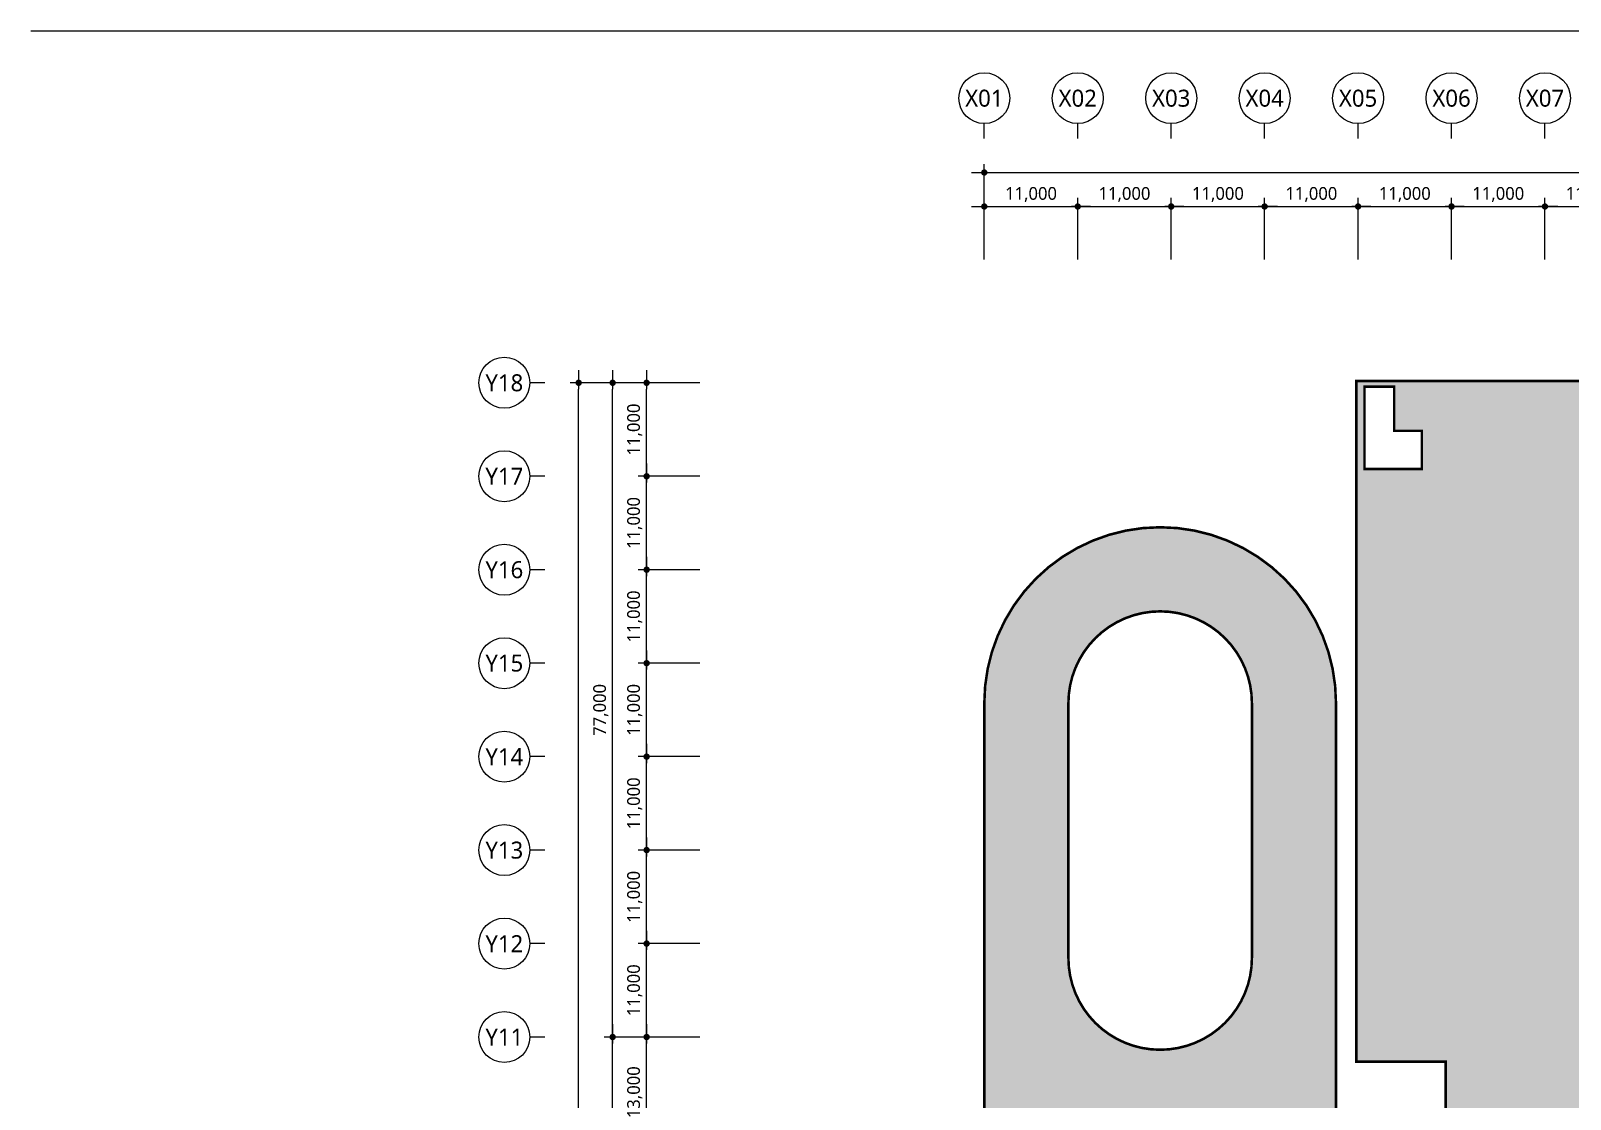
# Model space of a CAD drawing. Header units: millimetres. Extents: x 1037297 to 2672330, y 928637 to 1464837.
# Drawn here: x 1877297 to 2058511, y 1070989 to 1196737 of the extents above; entities that cross this region are included whole.
import ezdxf
from ezdxf.enums import TextEntityAlignment as Align

# ---------------------------------------------------------------- set-up
doc = ezdxf.new("R2010")
doc.units = ezdxf.units.MM
doc.header["$LTSCALE"] = 5
doc.header["$MEASUREMENT"] = 0
doc.header["$PDSIZE"] = -10
doc.linetypes.add('JIS_09_15', pattern=[18.9, 15, -0.9, 0.6, -0.9, 0.6, -0.9])
doc.layers.get('0').update_dxf_attribs({"linetype": 'CONTINUOUS'})
doc.layers.get('Defpoints').update_dxf_attribs({"color": 153, "linetype": 'CONTINUOUS'})
for name, color, linetype, lineweight in [('A-AXIS-BUBL', 7, 'CONTINUOUS', 25), ('A-DIMS', 7, 'CONTINUOUS', 25), ('A-XXXX-TXT2', 3, 'CONTINUOUS', 25)]:
    doc.layers.add(name, color=color, linetype=linetype, lineweight=lineweight)
doc.layers.add('방수', color=7, linetype='CONTINUOUS')
doc.styles.add('HY울릉도L', font='')
doc.styles.add('맑은고딕', font='malgun.ttf')
doc.styles.get('HY울릉도L').set_extended_font_data('HYwulM')
doc.dimstyles.new('CDIM', dxfattribs={"dimtxt": 3, "dimasz": 1.5, "dimexe": 2, "dimexo": 1, "dimgap": 1, "dimtad": 1, "dimdec": 0, "dimrnd": 0.5, "dimzin": 0, "dimdsep": 32, "dimlunit": 6, "dimtxsty": 'HY울릉도L', "dimblk1": '_CIDOT', "dimblk2": '_CIDOT', "dimsah": 1, "dimcen": 5.5, "dimclrd": 2, "dimclre": 2, "dimclrt": 7, "dimadec": 0, "dimazin": 0, "dimtfac": 1, "dimtdec": 0, "dimtix": 1, "dimtmove": 2, "dimatfit": 1, "dimldrblk": '_CIDOT', "dimfxl": 1, "dimtolj": 1, "dimtzin": 0, "dimlwd": -1, "dimarcsym": 0})

# ---------------------------------------------------------------- blocks, each defined once
blk = doc.blocks.new('_CIDOT')
at = {"color": 0, "linetype": 'ByBlock'}
blk.add_line((2, 0), (-1, 0), dxfattribs=at)
at = {"color": 0, "linetype": 'ByBlock', "const_width": 0.5}
blk.add_lwpolyline([(-0.25, 0, 1), (0.25, 0, 1)], format="xyb", close=True, dxfattribs=at)
blk = doc.blocks.new('*D16')
at = {"layer": 'A-DIMS', "lineweight": -2, "transparency": 16777216}
for p, q in [((93193, 164121), (85943, 164121)), ((93193, 151121), (85943, 151121))]:
    blk.add_line(p, q, dxfattribs=at)
at = {"layer": 'A-DIMS', "transparency": 16777216}
blk.add_line((86943, 151871), (86943, 163371), dxfattribs=at)
at = {"layer": 'Defpoints', "color": 0, "transparency": 16777216}
for p in [(86943, 164121), (93693, 164121), (93693, 151121)]:
    blk.add_point(p, dxfattribs=at)
at = {"layer": 'A-DIMS', "transparency": 16777216, "xscale": 750, "yscale": 750, "zscale": 750}
for p, rotation in [((86943, 164121), 90), ((86943, 151121), 270)]:
    blk.add_blockref('_CIDOT', p, dxfattribs=dict(at, rotation=rotation))
at = {"layer": 'A-DIMS', "color": 3, "transparency": 16777216, "insert": (85538, 157621), "char_height": 1500, "attachment_point": 5, "rotation": 90, "style": '맑은고딕'}
blk.add_mtext('\\A1;13,000', dxfattribs=at)
blk = doc.blocks.new('*D17')
at = {"layer": 'A-DIMS', "lineweight": -2, "transparency": 16777216}
for p, q in [((93193, 175121), (85943, 175121)), ((93193, 164121), (85943, 164121))]:
    blk.add_line(p, q, dxfattribs=at)
at = {"layer": 'A-DIMS', "transparency": 16777216}
blk.add_line((86943, 164871), (86943, 174371), dxfattribs=at)
at = {"layer": 'Defpoints', "color": 0, "transparency": 16777216}
for p in [(86943, 175121), (93693, 175121), (93693, 164121)]:
    blk.add_point(p, dxfattribs=at)
at = {"layer": 'A-DIMS', "transparency": 16777216, "xscale": 750, "yscale": 750, "zscale": 750}
for p, rotation in [((86943, 175121), 90), ((86943, 164121), 270)]:
    blk.add_blockref('_CIDOT', p, dxfattribs=dict(at, rotation=rotation))
at = {"layer": 'A-DIMS', "color": 3, "transparency": 16777216, "insert": (85538, 169621), "char_height": 1500, "attachment_point": 5, "rotation": 90, "style": '맑은고딕'}
blk.add_mtext('\\A1;11,000', dxfattribs=at)
blk = doc.blocks.new('*D18')
at = {"layer": 'A-DIMS', "lineweight": -2, "transparency": 16777216}
for p, q in [((93193, 186121), (85943, 186121)), ((93193, 175121), (85943, 175121))]:
    blk.add_line(p, q, dxfattribs=at)
at = {"layer": 'A-DIMS', "transparency": 16777216}
blk.add_line((86943, 175871), (86943, 185371), dxfattribs=at)
at = {"layer": 'Defpoints', "color": 0, "transparency": 16777216}
for p in [(86943, 186121), (93693, 186121), (93693, 175121)]:
    blk.add_point(p, dxfattribs=at)
at = {"layer": 'A-DIMS', "transparency": 16777216, "xscale": 750, "yscale": 750, "zscale": 750}
for p, rotation in [((86943, 186121), 90), ((86943, 175121), 270)]:
    blk.add_blockref('_CIDOT', p, dxfattribs=dict(at, rotation=rotation))
at = {"layer": 'A-DIMS', "color": 3, "transparency": 16777216, "insert": (85538, 180621), "char_height": 1500, "attachment_point": 5, "rotation": 90, "style": '맑은고딕'}
blk.add_mtext('\\A1;11,000', dxfattribs=at)
blk = doc.blocks.new('*D19')
at = {"layer": 'A-DIMS', "lineweight": -2, "transparency": 16777216}
for p, q in [((93193, 197121), (85943, 197121)), ((93193, 186121), (85943, 186121))]:
    blk.add_line(p, q, dxfattribs=at)
at = {"layer": 'A-DIMS', "transparency": 16777216}
blk.add_line((86943, 186871), (86943, 196371), dxfattribs=at)
at = {"layer": 'Defpoints', "color": 0, "transparency": 16777216}
for p in [(86943, 197121), (93693, 197121), (93693, 186121)]:
    blk.add_point(p, dxfattribs=at)
at = {"layer": 'A-DIMS', "transparency": 16777216, "xscale": 750, "yscale": 750, "zscale": 750}
for p, rotation in [((86943, 197121), 90), ((86943, 186121), 270)]:
    blk.add_blockref('_CIDOT', p, dxfattribs=dict(at, rotation=rotation))
at = {"layer": 'A-DIMS', "color": 3, "transparency": 16777216, "insert": (85538, 191621), "char_height": 1500, "attachment_point": 5, "rotation": 90, "style": '맑은고딕'}
blk.add_mtext('\\A1;11,000', dxfattribs=at)
blk = doc.blocks.new('*D20')
at = {"layer": 'A-DIMS', "lineweight": -2, "transparency": 16777216}
for p, q in [((93193, 208121), (85943, 208121)), ((93193, 197121), (85943, 197121))]:
    blk.add_line(p, q, dxfattribs=at)
at = {"layer": 'A-DIMS', "transparency": 16777216}
blk.add_line((86943, 197871), (86943, 207371), dxfattribs=at)
at = {"layer": 'Defpoints', "color": 0, "transparency": 16777216}
for p in [(86943, 208121), (93693, 208121), (93693, 197121)]:
    blk.add_point(p, dxfattribs=at)
at = {"layer": 'A-DIMS', "transparency": 16777216, "xscale": 750, "yscale": 750, "zscale": 750}
for p, rotation in [((86943, 208121), 90), ((86943, 197121), 270)]:
    blk.add_blockref('_CIDOT', p, dxfattribs=dict(at, rotation=rotation))
at = {"layer": 'A-DIMS', "color": 3, "transparency": 16777216, "insert": (85538, 202621), "char_height": 1500, "attachment_point": 5, "rotation": 90, "style": '맑은고딕'}
blk.add_mtext('\\A1;11,000', dxfattribs=at)
blk = doc.blocks.new('*D21')
at = {"layer": 'A-DIMS', "lineweight": -2, "transparency": 16777216}
for p, q in [((93193, 219121), (85943, 219121)), ((93193, 208121), (85943, 208121))]:
    blk.add_line(p, q, dxfattribs=at)
at = {"layer": 'A-DIMS', "transparency": 16777216}
blk.add_line((86943, 208871), (86943, 218371), dxfattribs=at)
at = {"layer": 'Defpoints', "color": 0, "transparency": 16777216}
for p in [(86943, 219121), (93693, 219121), (93693, 208121)]:
    blk.add_point(p, dxfattribs=at)
at = {"layer": 'A-DIMS', "transparency": 16777216, "xscale": 750, "yscale": 750, "zscale": 750}
for p, rotation in [((86943, 219121), 90), ((86943, 208121), 270)]:
    blk.add_blockref('_CIDOT', p, dxfattribs=dict(at, rotation=rotation))
at = {"layer": 'A-DIMS', "color": 3, "transparency": 16777216, "insert": (85538, 213621), "char_height": 1500, "attachment_point": 5, "rotation": 90, "style": '맑은고딕'}
blk.add_mtext('\\A1;11,000', dxfattribs=at)
blk = doc.blocks.new('*D22')
at = {"layer": 'A-DIMS', "lineweight": -2, "transparency": 16777216}
for p, q in [((93193, 230121), (85943, 230121)), ((93193, 219121), (85943, 219121))]:
    blk.add_line(p, q, dxfattribs=at)
at = {"layer": 'A-DIMS', "transparency": 16777216}
blk.add_line((86943, 219871), (86943, 229371), dxfattribs=at)
at = {"layer": 'Defpoints', "color": 0, "transparency": 16777216}
for p in [(86943, 230121), (93693, 230121), (93693, 219121)]:
    blk.add_point(p, dxfattribs=at)
at = {"layer": 'A-DIMS', "transparency": 16777216, "xscale": 750, "yscale": 750, "zscale": 750}
for p, rotation in [((86943, 230121), 90), ((86943, 219121), 270)]:
    blk.add_blockref('_CIDOT', p, dxfattribs=dict(at, rotation=rotation))
at = {"layer": 'A-DIMS', "color": 3, "transparency": 16777216, "insert": (85538, 224621), "char_height": 1500, "attachment_point": 5, "rotation": 90, "style": '맑은고딕'}
blk.add_mtext('\\A1;11,000', dxfattribs=at)
blk = doc.blocks.new('*D23')
at = {"layer": 'A-DIMS', "lineweight": -2, "transparency": 16777216}
for p, q in [((93193, 241121), (85943, 241121)), ((93193, 230121), (85943, 230121))]:
    blk.add_line(p, q, dxfattribs=at)
at = {"layer": 'A-DIMS', "transparency": 16777216}
blk.add_line((86943, 230871), (86943, 240371), dxfattribs=at)
at = {"layer": 'Defpoints', "color": 0, "transparency": 16777216}
for p in [(86943, 241121), (93693, 241121), (93693, 230121)]:
    blk.add_point(p, dxfattribs=at)
at = {"layer": 'A-DIMS', "transparency": 16777216, "xscale": 750, "yscale": 750, "zscale": 750}
for p, rotation in [((86943, 241121), 90), ((86943, 230121), 270)]:
    blk.add_blockref('_CIDOT', p, dxfattribs=dict(at, rotation=rotation))
at = {"layer": 'A-DIMS', "color": 3, "transparency": 16777216, "insert": (85538, 235621), "char_height": 1500, "attachment_point": 5, "rotation": 90, "style": '맑은고딕'}
blk.add_mtext('\\A1;11,000', dxfattribs=at)
blk = doc.blocks.new('*D25')
at = {"layer": 'A-DIMS', "lineweight": -2, "transparency": 16777216}
for p, q in [((93193, 241121), (77943, 241121)), ((93193, 45121), (77943, 45121))]:
    blk.add_line(p, q, dxfattribs=at)
at = {"layer": 'A-DIMS', "transparency": 16777216}
blk.add_line((78943, 45871), (78943, 240371), dxfattribs=at)
at = {"layer": 'Defpoints', "color": 0, "transparency": 16777216}
for p in [(78943, 241121), (93693, 241121), (93693, 45121)]:
    blk.add_point(p, dxfattribs=at)
at = {"layer": 'A-DIMS', "transparency": 16777216, "xscale": 750, "yscale": 750, "zscale": 750}
for p, rotation in [((78943, 241121), 90), ((78943, 45121), 270)]:
    blk.add_blockref('_CIDOT', p, dxfattribs=dict(at, rotation=rotation))
at = {"layer": 'A-DIMS', "color": 3, "transparency": 16777216, "insert": (77538, 143121), "char_height": 1500, "attachment_point": 5, "rotation": 90, "style": '맑은고딕'}
blk.add_mtext('\\A1;196,000', dxfattribs=at)
blk = doc.blocks.new('*D27')
at = {"layer": 'A-DIMS', "lineweight": -2, "transparency": 16777216}
for p, q in [((93193, 164121), (81943, 164121)), ((93193, 122121), (81943, 122121))]:
    blk.add_line(p, q, dxfattribs=at)
at = {"layer": 'A-DIMS', "transparency": 16777216}
blk.add_line((82943, 122871), (82943, 163371), dxfattribs=at)
at = {"layer": 'Defpoints', "color": 0, "transparency": 16777216}
for p in [(82943, 164121), (93693, 164121), (93693, 122121)]:
    blk.add_point(p, dxfattribs=at)
at = {"layer": 'A-DIMS', "transparency": 16777216, "xscale": 750, "yscale": 750, "zscale": 750}
for p, rotation in [((82943, 164121), 90), ((82943, 122121), 270)]:
    blk.add_blockref('_CIDOT', p, dxfattribs=dict(at, rotation=rotation))
at = {"layer": 'A-DIMS', "color": 3, "transparency": 16777216, "insert": (81542, 143121), "char_height": 1500, "attachment_point": 5, "rotation": 90, "style": '맑은고딕'}
blk.add_mtext('\\A1;42,000', dxfattribs=at)
blk = doc.blocks.new('*D28')
at = {"layer": 'A-DIMS', "lineweight": -2, "transparency": 16777216}
for p, q in [((93193, 241121), (81943, 241121)), ((93193, 164121), (81943, 164121))]:
    blk.add_line(p, q, dxfattribs=at)
at = {"layer": 'A-DIMS', "transparency": 16777216}
blk.add_line((82943, 164871), (82943, 240371), dxfattribs=at)
at = {"layer": 'Defpoints', "color": 0, "transparency": 16777216}
for p in [(82943, 241121), (93693, 241121), (93693, 164121)]:
    blk.add_point(p, dxfattribs=at)
at = {"layer": 'A-DIMS', "transparency": 16777216, "xscale": 750, "yscale": 750, "zscale": 750}
for p, rotation in [((82943, 241121), 90), ((82943, 164121), 270)]:
    blk.add_blockref('_CIDOT', p, dxfattribs=dict(at, rotation=rotation))
at = {"layer": 'A-DIMS', "color": 3, "transparency": 16777216, "insert": (81542, 202621), "char_height": 1500, "attachment_point": 5, "rotation": 90, "style": '맑은고딕'}
blk.add_mtext('\\A1;77,000', dxfattribs=at)
blk = doc.blocks.new('*D29')
at = {"layer": 'A-DIMS', "lineweight": -2, "transparency": 16777216}
for p, q in [((148693, 255621), (148693, 262871)), ((159693, 255621), (159693, 262871))]:
    blk.add_line(p, q, dxfattribs=at)
at = {"layer": 'A-DIMS', "transparency": 16777216}
blk.add_line((149443, 261871), (158943, 261871), dxfattribs=at)
at = {"layer": 'Defpoints', "color": 0, "transparency": 16777216}
for p in [(159693, 261871), (148693, 255121), (159693, 255121)]:
    blk.add_point(p, dxfattribs=at)
at = {"layer": 'A-DIMS', "transparency": 16777216, "xscale": 750, "yscale": 750, "zscale": 750, "rotation": 180}
blk.add_blockref('_CIDOT', (148693, 261871), dxfattribs=at)
at = {"layer": 'A-DIMS', "transparency": 16777216, "xscale": 750, "yscale": 750, "zscale": 750}
blk.add_blockref('_CIDOT', (159693, 261871), dxfattribs=at)
at = {"layer": 'A-DIMS', "color": 3, "transparency": 16777216, "insert": (154193, 263275), "char_height": 1500, "attachment_point": 5, "style": '맑은고딕'}
blk.add_mtext('\\A1;11,000', dxfattribs=at)
blk = doc.blocks.new('*D30')
at = {"layer": 'A-DIMS', "lineweight": -2, "transparency": 16777216}
for p, q in [((159693, 255621), (159693, 262871)), ((170693, 255621), (170693, 262871))]:
    blk.add_line(p, q, dxfattribs=at)
at = {"layer": 'A-DIMS', "transparency": 16777216}
blk.add_line((160443, 261871), (169943, 261871), dxfattribs=at)
at = {"layer": 'Defpoints', "color": 0, "transparency": 16777216}
for p in [(170693, 261871), (159693, 255121), (170693, 255121)]:
    blk.add_point(p, dxfattribs=at)
at = {"layer": 'A-DIMS', "transparency": 16777216, "xscale": 750, "yscale": 750, "zscale": 750, "rotation": 180}
blk.add_blockref('_CIDOT', (159693, 261871), dxfattribs=at)
at = {"layer": 'A-DIMS', "transparency": 16777216, "xscale": 750, "yscale": 750, "zscale": 750}
blk.add_blockref('_CIDOT', (170693, 261871), dxfattribs=at)
at = {"layer": 'A-DIMS', "color": 3, "transparency": 16777216, "insert": (165193, 263275), "char_height": 1500, "attachment_point": 5, "style": '맑은고딕'}
blk.add_mtext('\\A1;11,000', dxfattribs=at)
blk = doc.blocks.new('*D31')
at = {"layer": 'A-DIMS', "lineweight": -2, "transparency": 16777216}
for p, q in [((170693, 255621), (170693, 262871)), ((181693, 255621), (181693, 262871))]:
    blk.add_line(p, q, dxfattribs=at)
at = {"layer": 'A-DIMS', "transparency": 16777216}
blk.add_line((171443, 261871), (180943, 261871), dxfattribs=at)
at = {"layer": 'Defpoints', "color": 0, "transparency": 16777216}
for p in [(181693, 261871), (170693, 255121), (181693, 255121)]:
    blk.add_point(p, dxfattribs=at)
at = {"layer": 'A-DIMS', "transparency": 16777216, "xscale": 750, "yscale": 750, "zscale": 750, "rotation": 180}
blk.add_blockref('_CIDOT', (170693, 261871), dxfattribs=at)
at = {"layer": 'A-DIMS', "transparency": 16777216, "xscale": 750, "yscale": 750, "zscale": 750}
blk.add_blockref('_CIDOT', (181693, 261871), dxfattribs=at)
at = {"layer": 'A-DIMS', "color": 3, "transparency": 16777216, "insert": (176193, 263275), "char_height": 1500, "attachment_point": 5, "style": '맑은고딕'}
blk.add_mtext('\\A1;11,000', dxfattribs=at)
blk = doc.blocks.new('*D32')
at = {"layer": 'A-DIMS', "lineweight": -2, "transparency": 16777216}
for p, q in [((181693, 255621), (181693, 262871)), ((192693, 255621), (192693, 262871))]:
    blk.add_line(p, q, dxfattribs=at)
at = {"layer": 'A-DIMS', "transparency": 16777216}
blk.add_line((182443, 261871), (191943, 261871), dxfattribs=at)
at = {"layer": 'Defpoints', "color": 0, "transparency": 16777216}
for p in [(192693, 261871), (181693, 255121), (192693, 255121)]:
    blk.add_point(p, dxfattribs=at)
at = {"layer": 'A-DIMS', "transparency": 16777216, "xscale": 750, "yscale": 750, "zscale": 750, "rotation": 180}
blk.add_blockref('_CIDOT', (181693, 261871), dxfattribs=at)
at = {"layer": 'A-DIMS', "transparency": 16777216, "xscale": 750, "yscale": 750, "zscale": 750}
blk.add_blockref('_CIDOT', (192693, 261871), dxfattribs=at)
at = {"layer": 'A-DIMS', "color": 3, "transparency": 16777216, "insert": (187193, 263275), "char_height": 1500, "attachment_point": 5, "style": '맑은고딕'}
blk.add_mtext('\\A1;11,000', dxfattribs=at)
blk = doc.blocks.new('*D33')
at = {"layer": 'A-DIMS', "lineweight": -2, "transparency": 16777216}
for p, q in [((192693, 255621), (192693, 262871)), ((203693, 255621), (203693, 262871))]:
    blk.add_line(p, q, dxfattribs=at)
at = {"layer": 'A-DIMS', "transparency": 16777216}
blk.add_line((193443, 261871), (202943, 261871), dxfattribs=at)
at = {"layer": 'Defpoints', "color": 0, "transparency": 16777216}
for p in [(203693, 261871), (192693, 255121), (203693, 255121)]:
    blk.add_point(p, dxfattribs=at)
at = {"layer": 'A-DIMS', "transparency": 16777216, "xscale": 750, "yscale": 750, "zscale": 750, "rotation": 180}
blk.add_blockref('_CIDOT', (192693, 261871), dxfattribs=at)
at = {"layer": 'A-DIMS', "transparency": 16777216, "xscale": 750, "yscale": 750, "zscale": 750}
blk.add_blockref('_CIDOT', (203693, 261871), dxfattribs=at)
at = {"layer": 'A-DIMS', "color": 3, "transparency": 16777216, "insert": (198193, 263275), "char_height": 1500, "attachment_point": 5, "style": '맑은고딕'}
blk.add_mtext('\\A1;11,000', dxfattribs=at)
blk = doc.blocks.new('*D42')
at = {"layer": 'A-DIMS', "lineweight": -2, "transparency": 16777216}
for p, q in [((126693, 255621), (126693, 266871)), ((302693, 255621), (302693, 266871))]:
    blk.add_line(p, q, dxfattribs=at)
at = {"layer": 'A-DIMS', "transparency": 16777216}
blk.add_line((127443, 265871), (301943, 265871), dxfattribs=at)
at = {"layer": 'Defpoints', "color": 0, "transparency": 16777216}
for p in [(302693, 265871), (126693, 255121), (302693, 255121)]:
    blk.add_point(p, dxfattribs=at)
at = {"layer": 'A-DIMS', "transparency": 16777216, "xscale": 750, "yscale": 750, "zscale": 750, "rotation": 180}
blk.add_blockref('_CIDOT', (126693, 265871), dxfattribs=at)
at = {"layer": 'A-DIMS', "transparency": 16777216, "xscale": 750, "yscale": 750, "zscale": 750}
blk.add_blockref('_CIDOT', (302693, 265871), dxfattribs=at)
at = {"layer": 'A-DIMS', "color": 3, "transparency": 16777216, "insert": (214693, 267275), "char_height": 1500, "attachment_point": 5, "style": '맑은고딕'}
blk.add_mtext('\\A1;176,000', dxfattribs=at)
blk = doc.blocks.new('*D44')
at = {"layer": 'A-DIMS', "lineweight": -2, "transparency": 16777216}
for p, q in [((126693, 255621), (126693, 262871)), ((137693, 255621), (137693, 262871))]:
    blk.add_line(p, q, dxfattribs=at)
at = {"layer": 'A-DIMS', "transparency": 16777216}
blk.add_line((127443, 261871), (136943, 261871), dxfattribs=at)
at = {"layer": 'Defpoints', "color": 0, "transparency": 16777216}
for p in [(137693, 261871), (126693, 255121), (137693, 255121)]:
    blk.add_point(p, dxfattribs=at)
at = {"layer": 'A-DIMS', "transparency": 16777216, "xscale": 750, "yscale": 750, "zscale": 750, "rotation": 180}
blk.add_blockref('_CIDOT', (126693, 261871), dxfattribs=at)
at = {"layer": 'A-DIMS', "transparency": 16777216, "xscale": 750, "yscale": 750, "zscale": 750}
blk.add_blockref('_CIDOT', (137693, 261871), dxfattribs=at)
at = {"layer": 'A-DIMS', "color": 3, "transparency": 16777216, "insert": (132193, 263275), "char_height": 1500, "attachment_point": 5, "style": '맑은고딕'}
blk.add_mtext('\\A1;11,000', dxfattribs=at)
blk = doc.blocks.new('*D45')
at = {"layer": 'A-DIMS', "lineweight": -2, "transparency": 16777216}
for p, q in [((137693, 255621), (137693, 262871)), ((148693, 255621), (148693, 262871))]:
    blk.add_line(p, q, dxfattribs=at)
at = {"layer": 'A-DIMS', "transparency": 16777216}
blk.add_line((138443, 261871), (147943, 261871), dxfattribs=at)
at = {"layer": 'Defpoints', "color": 0, "transparency": 16777216}
for p in [(148693, 261871), (137693, 255121), (148693, 255121)]:
    blk.add_point(p, dxfattribs=at)
at = {"layer": 'A-DIMS', "transparency": 16777216, "xscale": 750, "yscale": 750, "zscale": 750, "rotation": 180}
blk.add_blockref('_CIDOT', (137693, 261871), dxfattribs=at)
at = {"layer": 'A-DIMS', "transparency": 16777216, "xscale": 750, "yscale": 750, "zscale": 750}
blk.add_blockref('_CIDOT', (148693, 261871), dxfattribs=at)
at = {"layer": 'A-DIMS', "color": 3, "transparency": 16777216, "insert": (143193, 263275), "char_height": 1500, "attachment_point": 5, "style": '맑은고딕'}
blk.add_mtext('\\A1;11,000', dxfattribs=at)
blk = doc.blocks.new('DIM(210222)')
for p, q in [((126693, 269870.6), (126693, 271620.6)), ((137693, 269870.6), (137693, 271620.6)), ((148693, 269870.6), (148693, 271620.6)), ((159693, 269870.6), (159693, 271620.6)), ((170693, 269870.6), (170693, 271620.6)), ((181693, 269870.6), (181693, 271620.6)), ((192693, 269870.6), (192693, 271620.6)), ((74943, 241120.6), (73193, 241120.6)), ((74943, 230120.6), (73193, 230120.6)), ((74943, 219120.6), (73193, 219120.6)), ((74943, 208120.6), (73193, 208120.6)), ((74943, 197120.6), (73193, 197120.6)), ((74943, 186120.6), (73193, 186120.6)), ((74943, 175120.6), (73193, 175120.6)), ((74943, 164120.6), (73193, 164120.6))]:
    blk.add_line(p, q)
at = {"layer": 'A-AXIS-BUBL', "ltscale": 0.2}
for centre in [(126693, 274620.6), (137693, 274620.6), (148693, 274620.6), (159693, 274620.6), (170693, 274620.6), (181693, 274620.6), (192693, 274620.6), (70193, 241120.6), (70193, 230120.6), (70193, 219120.6), (70193, 208120.6), (70193, 197120.6), (70193, 186120.6), (70193, 175120.6), (70193, 164120.6)]:
    blk.add_circle(centre, 3000, dxfattribs=at)
at = {"layer": 'A-XXXX-TXT2', "ltscale": 0.2, "style": '맑은고딕'}
for s, p in [('X01', (126693, 274620.6)), ('X02', (137693, 274620.6)), ('X03', (148693, 274620.6)), ('X04', (159693, 274620.6)), ('X05', (170693, 274620.6)), ('X06', (181693, 274620.6)), ('X07', (192693, 274620.6)), ('Y18', (70193, 241120.6)), ('Y17', (70193, 230120.6)), ('Y16', (70193, 219120.6)), ('Y15', (70193, 208120.6)), ('Y14', (70193, 197120.6)), ('Y13', (70193, 186120.6)), ('Y12', (70193, 175120.6)), ('Y11', (70193, 164120.6))]:
    blk.add_text(s, height=2000, dxfattribs=at).set_placement(p, align=Align.MIDDLE)
at = {"layer": 'A-DIMS'}
for p1, p2, distance, picture, middle in [((126693, 255120.6), (302693, 255120.6), 10750, '*D42', (214693, 267275.5)), ((126693, 255120.6), (137693, 255120.6), 6750, '*D44', (132193, 263275.5)), ((137693, 255120.6), (148693, 255120.6), 6750, '*D45', (143193, 263275.5)), ((148693, 255120.6), (159693, 255120.6), 6750, '*D29', (154193, 263275.5)), ((159693, 255120.6), (170693, 255120.6), 6750, '*D30', (165193, 263275.5)), ((170693, 255120.6), (181693, 255120.6), 6750, '*D31', (176193, 263275.5)), ((181693, 255120.6), (192693, 255120.6), 6750, '*D32', (187193, 263275.5)), ((192693, 255120.6), (203693, 255120.6), 6750, '*D33', (198193, 263275.5)), ((93693, 45120.6), (93693, 241120.6), 14750, '*D25', (77538.1, 143120.6)), ((93693, 164120.6), (93693, 241120.6), 10750, '*D28', (81542.2, 202620.6)), ((93693, 230120.6), (93693, 241120.6), 6750, '*D23', (85538.1, 235620.6)), ((93693, 219120.6), (93693, 230120.6), 6750, '*D22', (85538.1, 224620.6)), ((93693, 208120.6), (93693, 219120.6), 6750, '*D21', (85538.1, 213620.6)), ((93693, 197120.6), (93693, 208120.6), 6750, '*D20', (85538.1, 202620.6)), ((93693, 186120.6), (93693, 197120.6), 6750, '*D19', (85538.1, 191620.6)), ((93693, 175120.6), (93693, 186120.6), 6750, '*D18', (85538.1, 180620.6)), ((93693, 164120.6), (93693, 175120.6), 6750, '*D17', (85538.1, 169620.6)), ((93693, 122120.6), (93693, 164120.6), 10750, '*D27', (81542.2, 143120.6)), ((93693, 151120.6), (93693, 164120.6), 6750, '*D16', (85538.1, 157620.6))]:
    dim = blk.add_aligned_dim(p1=p1, p2=p2, distance=distance, dimstyle='CDIM', override={"dimscale": 500, "dimtxsty": '맑은고딕', "dimclrd": 256, "dimclre": 256, "dimclrt": 3}, dxfattribs=at)
    dim.commit()
    dim.dimension.update_dxf_attribs({"geometry": picture, "text_midpoint": middle})

msp = doc.modelspace()

# ---------------------------------------------------------------- hatches: boundary and pattern name
at = {"layer": '방수'}
h = msp.add_hatch(dxfattribs=at)
h.set_pattern_fill('JIS_STN_2.5', color=121, scale=500, angle=45)
h.set_pattern_definition([(90, (-3438166, -1674083.2), (-1250, 2e-13), []), (90, (-3437542, -1673459.2), (-1250, 2e-13), [600, -250])])
h.paths.add_polyline_path([(2161290, 1154858), (2164790, 1154858), (2164790, 1145158), (2158040, 1145158), (2158040, 1149658), (2161290, 1149658)], flags=16)
h.paths.add_polyline_path([(2100240, 1154858), (2100240, 1145158), (2106990, 1145158), (2106990, 1149658), (2103740, 1149658), (2103740, 1154858)], flags=16)
h.paths.add_polyline_path([(2034290, 1154858), (2037790, 1154858), (2037790, 1149658), (2041040, 1149658), (2041040, 1145158), (2034290, 1145158)], flags=16)
h.paths.add_polyline_path([(2125090, 1100908), (2125090, 1105408), (2128340, 1105408), (2128340, 1110608), (2131840, 1110608), (2131840, 1100908)], flags=16)
h.paths.add_polyline_path([(2067240, 1100908), (2067240, 1110608), (2070740, 1110608), (2070740, 1105408), (2073990, 1105408), (2073990, 1100908)], flags=16)
h.paths.add_polyline_path([(2155240, 1077658), (2164790, 1077658), (2164790, 1065558), (2155240, 1065558)], flags=16)
edge = h.paths.add_edge_path(flags=16)
edge.add_line((2113040, 1064808), (2113040, 1067008))
edge.add_arc((2114040, 1067008), 1000, 90, 180, ccw=False)
edge.add_line((2114040, 1068008), (2137740, 1068008))
edge.add_line((2137740, 1068008), (2137740, 1065808))
edge.add_arc((2136740, 1065808), 1000, -90, 0, ccw=False)
edge.add_line((2136740, 1064808), (2113040, 1064808))
h.paths.add_polyline_path([(2100240, 1075408), (2109840, 1075408), (2109840, 1065558), (2100240, 1065558)], flags=16)
edge = h.paths.add_edge_path(flags=16)
edge.add_line((2061340, 1065808), (2061340, 1068008))
edge.add_line((2061340, 1068008), (2096040, 1068008))
edge.add_arc((2096040, 1067008), 1000, 0, 90, ccw=False)
edge.add_line((2097040, 1067008), (2097040, 1064808))
edge.add_line((2097040, 1064808), (2062340, 1064808))
edge.add_arc((2062340, 1065808), 1000, 180, 270, ccw=False)
edge = h.paths.add_edge_path(flags=16)
edge.add_line((2089540, 1047408), (2089540, 1050408))
edge.add_line((2089540, 1050408), (2097040, 1050408))
edge.add_line((2097040, 1050408), (2097040, 1048408))
edge.add_arc((2096040, 1048408), 1000, -90, 0, ccw=False)
edge.add_line((2096040, 1047408), (2089540, 1047408))
edge = h.paths.add_edge_path(flags=16)
edge.add_line((2065640, 1047408), (2065640, 1049408))
edge.add_arc((2066640, 1049408), 1000, 90, 180, ccw=False)
edge.add_line((2066640, 1050408), (2076540, 1050408))
edge.add_line((2076540, 1050408), (2076540, 1047408))
edge.add_line((2076540, 1047408), (2065640, 1047408))
h.paths.add_polyline_path([(2045240, 1049058), (2054840, 1049058), (2054840, 1039208), (2045240, 1039208)], flags=16)
edge = h.paths.add_edge_path(flags=16)
edge.add_line((2038990, 1037758), (2038990, 1050408))
edge.add_line((2038990, 1050408), (2042990, 1050408))
edge.add_line((2042990, 1050408), (2042990, 1037758))
edge.add_arc((2041990, 1037758), 1000, -90, 0, ccw=False)
edge.add_line((2041990, 1036758), (2039990, 1036758))
edge.add_arc((2039990, 1037758), 1000, 180, 270, ccw=False)
h.paths.add_polyline_path([(2041140, 1029883), (2041140, 1031583), (2042840, 1031583), (2042840, 1029883)], flags=16)
h.paths.add_polyline_path([(2041140, 1024058), (2041140, 1025758), (2042840, 1025758), (2042840, 1024058)], flags=16)
h.paths.add_polyline_path([(2041140, 1019033), (2041140, 1020733), (2042840, 1020733), (2042840, 1019033)], flags=16)
h.paths.add_polyline_path([(2041140, 1013858), (2041140, 1015558), (2042840, 1015558), (2042840, 1013858)], flags=16)
h.paths.add_polyline_path([(2041140, 1008033), (2041140, 1009733), (2042840, 1009733), (2042840, 1008033)], flags=16)
edge = h.paths.add_edge_path(flags=16)
edge.add_arc((2039990, 1002908), 1000, 90, 180)
edge.add_line((2038990, 1002908), (2038990, 992708))
edge.add_arc((2039990, 992708), 1000, 180, 270)
edge.add_line((2039990, 991708), (2041990, 991708))
edge.add_arc((2041990, 992708), 1000, 270, 360)
edge.add_line((2042990, 992708), (2042990, 1002908))
edge.add_arc((2041990, 1002908), 1000, 0, 90)
edge.add_line((2041990, 1003908), (2039990, 1003908))
edge = h.paths.add_edge_path(flags=16)
edge.add_arc((2039990, 969758), 1000, 180, 270, ccw=False)
edge.add_line((2038990, 969758), (2038990, 972233))
edge.add_arc((2039990, 972233), 1000, 90, 180, ccw=False)
edge.add_line((2039990, 973233), (2040990, 973233))
edge.add_line((2040990, 973233), (2040990, 981233))
edge.add_line((2040990, 981233), (2039990, 981233))
edge.add_arc((2039990, 982233), 1000, 180, 270, ccw=False)
edge.add_line((2038990, 982233), (2038990, 984708))
edge.add_arc((2039990, 984708), 1000, 90, 180, ccw=False)
edge.add_line((2039990, 985708), (2041990, 985708))
edge.add_arc((2041990, 984708), 1000, 0, 90, ccw=False)
edge.add_line((2042990, 984708), (2042990, 969758))
edge.add_arc((2041990, 969758), 1000, -90, 0, ccw=False)
edge.add_line((2041990, 968758), (2039990, 968758))
edge = h.paths.add_edge_path(flags=16)
edge.add_arc((2000140, 978708), 1000, -90, 0, ccw=False)
edge.add_line((2000140, 977708), (1990790, 977708))
edge.add_line((1990790, 977708), (1990790, 985708))
edge.add_line((1990790, 985708), (2000140, 985708))
edge.add_arc((2000140, 984708), 1000, 0, 90, ccw=False)
edge.add_line((2001140, 984708), (2001140, 978708))
edge = h.paths.add_edge_path(flags=16)
edge.add_line((2034140, 963758), (2034140, 963008))
edge.add_line((2034140, 963008), (2010940, 963008))
edge.add_line((2010940, 963008), (2010940, 963758))
edge.add_arc((2009940, 963758), 1000, 360, 450)
edge.add_line((2009940, 964758), (2001140, 964758))
edge.add_line((2001140, 964758), (2001140, 972758))
edge.add_line((2001140, 972758), (1999190, 972758))
edge.add_line((1999190, 972758), (1999190, 960808))
edge.add_line((1999190, 960808), (2042990, 960808))
edge.add_line((2042990, 960808), (2042990, 963758))
edge.add_arc((2041990, 963758), 1000, 359.99995, 450.00005)
edge.add_line((2041990, 964758), (2035140, 964758))
edge.add_arc((2035140, 963758), 1000, 89.99995, 180.00005)
h.paths.add_polyline_path([(1997040, 969458), (1990290, 969458), (1990290, 959758), (1993790, 959758), (1993790, 964958), (1997040, 964958)], flags=16)
h.paths.add_polyline_path([(2048090, 969458), (2054840, 969458), (2054840, 959758), (2051340, 959758), (2051340, 964958), (2048090, 964958)], flags=16)
h.paths.add_polyline_path([(2114040, 969458), (2120790, 969458), (2120790, 959758), (2117290, 959758), (2117290, 964958), (2114040, 964958)], flags=16)
edge = h.paths.add_edge_path(flags=16)
edge.add_arc((2011940, 984708), 1000, 89.99992, 180)
edge.add_line((2010940, 984708), (2010940, 969758))
edge.add_arc((2011940, 969758), 1000, 180, 270)
edge.add_line((2011940, 968758), (2033140, 968758))
edge.add_line((2033140, 968758), (2034140, 969758))
edge.add_line((2034140, 969758), (2034140, 984708))
edge.add_arc((2033140, 984708), 1000, 0, 90)
edge.add_line((2033140, 985708), (2011940, 985708))
h.paths.add_polyline_path([(2084340, 1004008), (2084340, 1009208), (2081090, 1009208), (2081090, 1013708), (2087840, 1013708), (2087840, 1004008)])
h.paths.add_polyline_path([(2033340, 1065458), (2002240, 1065458), (2002240, 1067708), (1989340, 1067708), (1989340, 1049958), (2034140, 1049958), (2034140, 991708), (1989340, 991708), (1989340, 959108), (2121740, 959108), (2121740, 1039208), (2111240, 1039208), (2111240, 1049058), (2122040, 1049058), (2122040, 1049158), (2152840, 1049158), (2152840, 1046908), (2165740, 1046908), (2165740, 1155508), (2033340, 1155508), (2033340, 1075408), (2043840, 1075408), (2043840, 1065558), (2033340, 1065558)])
h = msp.add_hatch(dxfattribs=at)
h.set_pattern_fill('HONEY', color=23, scale=5000)
edge = h.paths.add_edge_path(flags=16)
edge.add_arc((2144840, 1027008), 10800, 360, 540)
edge.add_line((2134040, 1027008), (2134040, 997008))
edge.add_arc((2144840, 997008), 10800, 180, 360)
edge.add_line((2155640, 997008), (2155640, 1027008))
edge = h.paths.add_edge_path()
edge.add_line((2152840, 1049158), (2124140, 1049158))
edge.add_line((2124140, 1049158), (2124140, 997008))
edge.add_arc((2144840, 997008), 20700, 180, 360)
edge.add_line((2165540, 997008), (2165540, 1046908))
edge.add_line((2165540, 1046908), (2152840, 1046908))
edge.add_line((2152840, 1046908), (2152840, 1049158))
edge = h.paths.add_edge_path()
edge.add_line((2002240, 1065458), (2030940, 1065458))
edge.add_line((2030940, 1065458), (2030940, 1117608))
edge.add_arc((2010240, 1117608), 20700, 360, 540)
edge.add_line((1989540, 1117608), (1989540, 1067708))
edge.add_line((1989540, 1067708), (2002240, 1067708))
edge.add_line((2002240, 1067708), (2002240, 1065458))
edge = h.paths.add_edge_path(flags=16)
edge.add_arc((2010240, 1087608), 10800, 180, 360)
edge.add_line((2021040, 1087608), (2021040, 1117608))
edge.add_arc((2010240, 1117608), 10800, 360, 540)
edge.add_line((1999440, 1117608), (1999440, 1087608))

# ---------------------------------------------------------------- linework, layer by layer
msp.add_line((1877297, 1196737), (2596047, 1196737))
at = {"layer": '방수', "color": 4, "ltscale": 100, "const_width": 300}
for points in [[(2033340, 1065458), (2002240, 1065458), (2002240, 1067708), (1989340, 1067708), (1989340, 1049958), (2034140, 1049958), (2034140, 991708), (1989340, 991708), (1989340, 959108), (2121740, 959108), (2121740, 1039208), (2111240, 1039208), (2111240, 1049058), (2122040, 1049058), (2122040, 1049158), (2152840, 1049158), (2152840, 1046908), (2165740, 1046908), (2165740, 1155508), (2033340, 1155508), (2033340, 1075408), (2043840, 1075408), (2043840, 1065558), (2033340, 1065558)], [(2034290, 1154858), (2037790, 1154858), (2037790, 1149658), (2041040, 1149658), (2041040, 1145158), (2034290, 1145158)]]:
    msp.add_lwpolyline(points, close=True, dxfattribs=at)
at = {"layer": '방수', "color": 4, "linetype": 'JIS_09_15', "ltscale": 100, "const_width": 300}
msp.add_lwpolyline([(2002240, 1065458), (2030940, 1065458), (2030940, 1117608, 1), (1989540, 1117608), (1989540, 1067708), (2002240, 1067708)], format="xyb", close=True, dxfattribs=at)
msp.add_lwpolyline([(1999440, 1087608, 1), (2021040, 1087608), (2021040, 1117608, 1), (1999440, 1117608), (1999440, 1087608)], format="xyb", dxfattribs=at)

# ---------------------------------------------------------------- block references
msp.add_blockref('DIM(210222)', (1862847, 914187))

doc.saveas('drawing.dxf')
